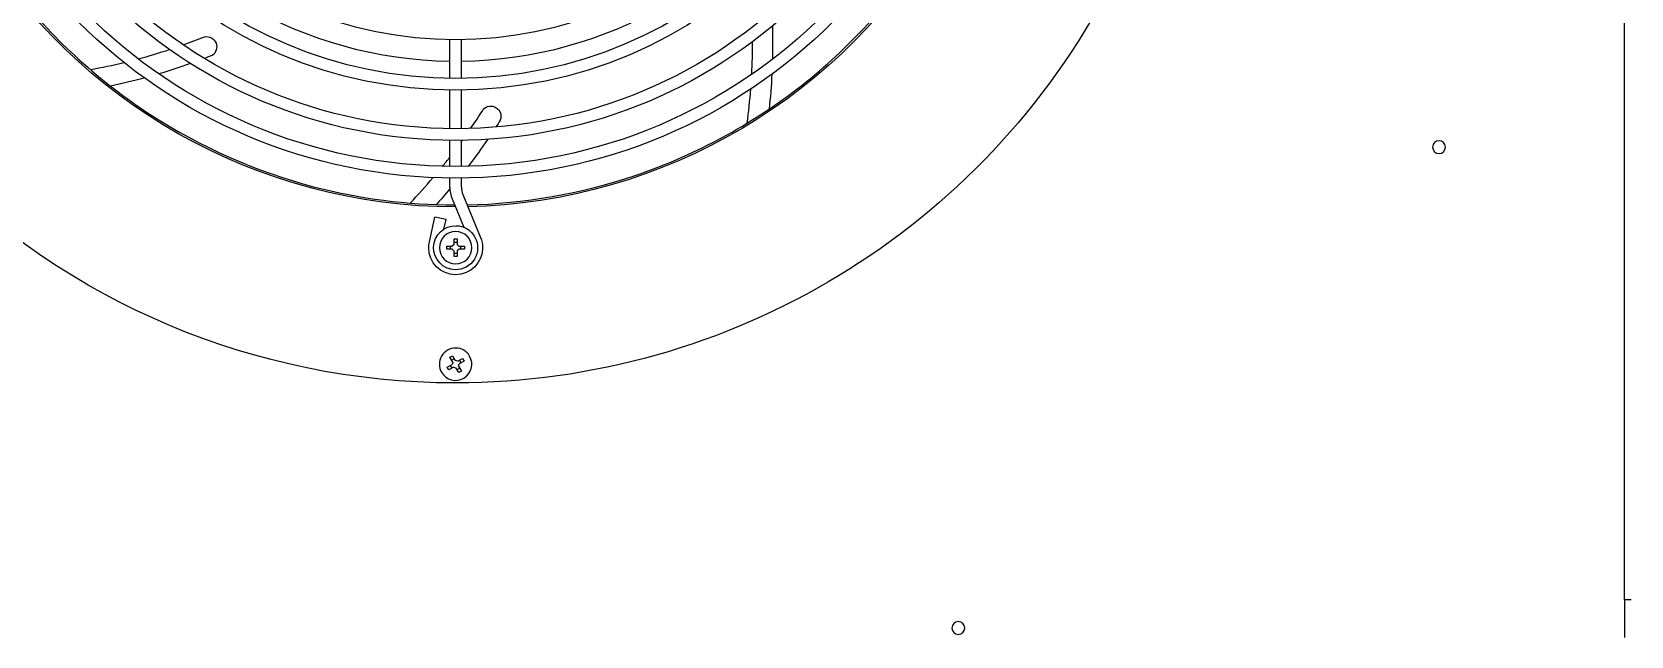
# Model space of a CAD drawing. Extents: x 0 to 216, y -5 to 280.
# Drawn here: x 108.84 to 124.75, y 196.45 to 202.46 of the extents above; entities that cross this region are included whole.
import ezdxf

# ---------------------------------------------------------------- set-up
doc = ezdxf.new("R2010")
doc.units = 0
doc.header["$LTSCALE"] = 10
doc.header["$MEASUREMENT"] = 0
doc.layers.add('CADdetails-11-VERYFINE', color=11, linetype='CONTINUOUS')
doc.layers.add('CADdetails-9-EXTRAFINE', color=9, linetype='CONTINUOUS')

msp = doc.modelspace()

# ---------------------------------------------------------------- linework, layer by layer
at = {"layer": 'CADdetails-11-VERYFINE', "linetype": 'Continuous', "extrusion": (-1, 6.12323e-17, 0)}
for q in [(124.68, 215.815), (124.68, 196.44)]:
    msp.add_line((124.68, 196.815), q, dxfattribs=at)
at = {"layer": 'CADdetails-9-EXTRAFINE', "linetype": 'Continuous', "extrusion": (-1, 6.12323e-17, 0)}
for p, q in [((112.997, 201.998), (112.997, 202.383)), ((113.112, 201.998), (113.112, 202.383)), ((112.997, 201.498), (112.997, 201.883)), ((113.112, 201.498), (113.112, 201.883)), ((112.997, 201.123), (112.997, 201.383)), ((113.112, 201.123), (113.112, 201.383)), ((112.997, 200.917), (112.997, 201.008)), ((113.112, 200.917), (113.112, 201.008)), ((113.02, 200.8), (113.136, 200.518)), ((113.127, 200.844), (113.302, 200.417)), ((112.794, 200.372), (112.848, 200.62)), ((112.96, 200.595), (112.848, 200.62)), ((112.939, 200.501), (112.96, 200.595)), ((113.04, 200.348), (113.04, 200.403)), ((113.04, 200.403), (113.07, 200.403)), ((113.07, 200.403), (113.07, 200.348)), ((112.967, 200.3), (112.967, 200.33)), ((112.967, 200.33), (113.022, 200.33)), ((113.022, 200.3), (112.967, 200.3)), ((113.001, 200.33), (113.001, 200.3)), ((113.04, 200.348), (113.022, 200.33)), ((113.022, 200.3), (113.04, 200.282)), ((113.07, 200.368), (113.04, 200.368)), ((113.04, 200.227), (113.04, 200.282)), ((113.04, 200.262), (113.07, 200.262)), ((113.088, 200.33), (113.07, 200.348)), ((113.07, 200.282), (113.088, 200.3)), ((113.07, 200.282), (113.07, 200.227)), ((113.088, 200.33), (113.143, 200.33)), ((113.143, 200.3), (113.088, 200.3)), ((113.108, 200.3), (113.108, 200.33)), ((113.143, 200.33), (113.143, 200.3)), ((113.07, 200.227), (113.04, 200.227)), ((112.971, 199.126), (113.019, 199.154)), ((112.986, 199.1), (112.971, 199.126)), ((113.034, 199.128), (112.986, 199.1)), ((112.998, 199.226), (113.024, 199.241)), ((113.026, 199.178), (112.998, 199.226)), ((113.001, 199.144), (113.016, 199.118)), ((113.041, 199.211), (113.015, 199.196)), ((113.026, 199.178), (113.019, 199.154)), ((113.024, 199.241), (113.052, 199.193)), ((113.034, 199.128), (113.058, 199.122)), ((113.076, 199.187), (113.052, 199.193)), ((113.086, 199.074), (113.058, 199.122)), ((113.076, 199.187), (113.124, 199.214)), ((113.084, 199.137), (113.091, 199.161)), ((113.084, 199.137), (113.112, 199.089)), ((113.139, 199.188), (113.091, 199.161)), ((113.109, 199.171), (113.094, 199.197)), ((113.124, 199.214), (113.139, 199.188)), ((113.069, 199.104), (113.095, 199.119)), ((113.112, 199.089), (113.086, 199.074)), ((124.746, 196.815), (124.68, 196.815))]:
    msp.add_line(p, q, dxfattribs=at)
at = {"layer": 'CADdetails-9-EXTRAFINE', "linetype": 'Continuous', "extrusion": (0, 0, -1)}
for centre, radius, start, end in [((-113.055, 206.315), 7.344, 270, 90), ((-113.055, 206.315), 7.344, 145.0957, 270), ((-113.055, 206.315), 5.308, 180, 0), ((-113.055, 206.315), 5.192, 180, 0), ((-113.055, 206.315), 4.933, 180, 0), ((-113.055, 206.315), 4.817, 180, 0), ((-113.055, 206.315), 4.433, 180, 0), ((-113.055, 206.315), 4.317, 180, 0), ((-113.055, 206.315), 3.933, 180, 0), ((-113.055, 206.315), 4.149, 270.7942, 329.2058), ((-113.055, 206.315), 4.149, 210.7942, 269.2058), ((-113.055, 206.315), 5.594, 210.0202, 268.7523), ((-113.055, 206.315), 5.594, 270.0202, 328.7523), ((-110.117, 202.347), 6.091, 178.3735, 181.4968), ((-110.577, 202.312), 0.102, 79.3822, 237.0632), ((-108.373, 207.883), 6.091, 250.3735, 253.4968), ((-108.373, 207.883), 6.091, 248.2227, 249.0023), ((-108.373, 207.883), 6.091, 254.8897, 258.16), ((-110.117, 202.347), 6.091, 182.8897, 186.1618), ((-113.403, 201.621), 0.102, 43.3822, 201.0632), ((-108.346, 204.831), 6.091, 212.2227, 213.0023), ((-108.346, 204.831), 6.091, 214.3735, 217.4968), ((-108.346, 204.831), 6.091, 220.1974, 222.163), ((-113.055, 200.315), 0.219, 271.399, 91.399), ((-113.055, 200.315), 0.219, 91.399, 271.399), ((-113.055, 200.315), 0.268, 157.6746, 180), ((-113.055, 200.315), 0.267, 360, 12.2858), ((-113.055, 200.315), 0.268, 180, 0)]:
    msp.add_arc(centre, radius, start, end, dxfattribs=at)
at = {"layer": 'CADdetails-9-EXTRAFINE', "linetype": 'Continuous'}
for centre, radius, start, end in [((108.373, 207.883), 5.891, 289.5573, 291.7773), ((110.117, 202.347), 5.891, 356.9979, 0.1675), ((108.373, 207.883), 5.891, 280.2584, 283.5828), ((108.373, 207.883), 5.891, 284.9979, 288.1675), ((110.117, 202.347), 5.891, 352.2572, 355.5828), ((108.346, 204.831), 5.891, 325.5573, 327.7773), ((108.346, 204.831), 5.891, 324.0183, 324.1675), ((122.836, 201.315), 0.064, 90, 270), ((122.836, 201.315), 0.064, 270, 90), ((108.346, 204.831), 5.891, 320.9979, 322.1558), ((108.346, 204.831), 5.891, 316.2548, 319.5828), ((113.305, 200.917), 0.308, 180, 202.3254), ((113.305, 200.917), 0.192, 180, 202.3254), ((113.055, 200.315), 0.161, 90, 270), ((113.055, 200.315), 0.161, 270, 90), ((113.055, 199.157), 0.161, 30, 210), ((113.055, 199.157), 0.161, 210, 30), ((118.055, 196.534), 0.064, 90, 270), ((118.055, 196.534), 0.064, 270, 90)]:
    msp.add_arc(centre, radius, start, end, dxfattribs=at)
for points, knots in [([(108.285, 203.429), (108.411, 203.221), (108.55, 203.021), (109.071, 202.37), (109.521, 201.962), (110.514, 201.317), (111.07, 201.072), (112.099, 200.802), (112.574, 200.741), (113.045, 200.74)], [11.740151, 11.740151, 11.740151, 11.740151, 12.465719, 12.465719, 14.242211, 14.242211, 16.018703, 16.018703, 17.433038, 17.433038, 17.433038, 17.433038]), ([(113.169, 200.741), (113.734, 200.753), (114.304, 200.852), (115.4, 201.222), (115.936, 201.505), (116.882, 202.218), (117.303, 202.656), (117.724, 203.265), (117.804, 203.39), (117.878, 203.519)], [0.114199, 0.114199, 0.114199, 0.114199, 1.807854, 1.807854, 3.58322, 3.58322, 5.359752, 5.359752, 5.804396, 5.804396, 5.804396, 5.804396])]:
    msp.add_open_spline(points, degree=3, knots=knots, dxfattribs=at)

doc.saveas('drawing.dxf')
